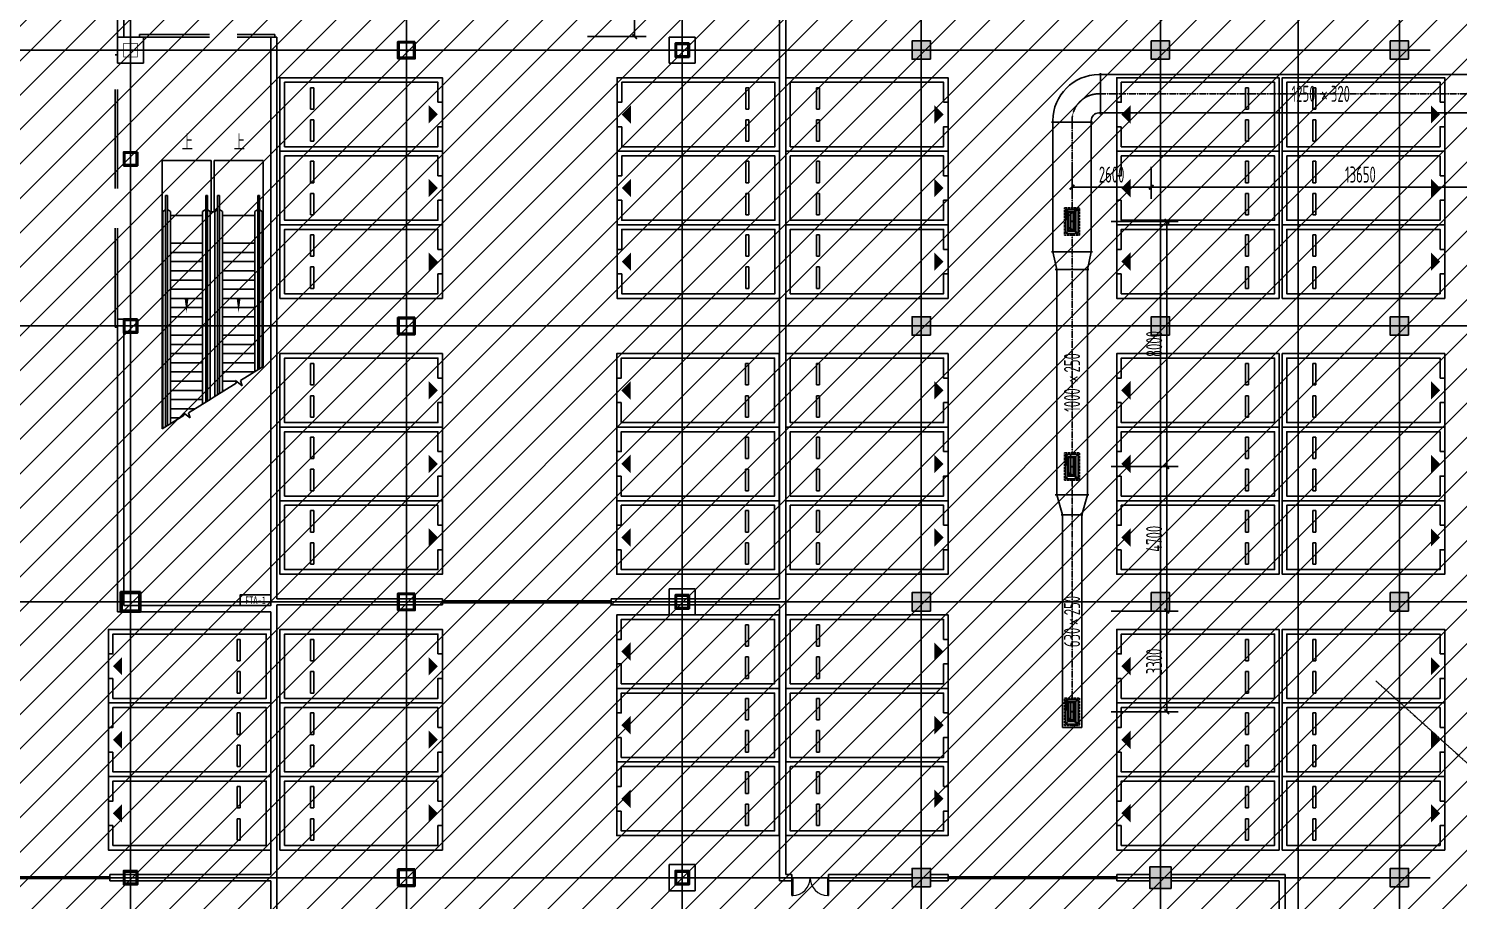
# Model space of a CAD drawing. Extents: x -20827274 to 1300756471, y -549375 to 3431892.
# Drawn here: x -34936 to 11715, y -329002 to -300558 of the extents above; entities that cross this region are included whole.
import ezdxf
from ezdxf.enums import TextEntityAlignment as Align

# ---------------------------------------------------------------- set-up
doc = ezdxf.new("R2010")
doc.units = 0
doc.header["$LTSCALE"] = 10
for name, pattern in [('CENTER2', [1.125, 0.75, -0.125, 0.125, -0.125]), ('DASH', [0.35, 0.25, -0.1]), ('暖附图底图$0$DASH', [0.35, 0.25, -0.1]), ('暖附图底图$0$DOTE', [2.42, 2, -0.2, 0.02, -0.2])]:
    doc.linetypes.add(name, pattern=pattern)
for name, color, linetype in [('1-zs', 3, 'Continuous'), ('DUCT-排烟中心线', 5, 'CENTER2'), ('DUCT-排烟标注', 3, 'Continuous'), ('DUCT-排烟法兰', 4, 'Continuous'), ('DUCT-排烟管', 2, 'Continuous'), ('DUCT-排烟管立管', 2, 'Continuous'), ('DUCT-排烟管端线', 4, 'Continuous'), ('DUCT-排风风口', 7, 'Continuous'), ('H-TH_DIM', 3, 'Continuous'), ('Hvac-Hide', 8, 'DASH'), ('PUB_HATCH', 8, 'Continuous'), ('暖附图底图$0$00-停车位', 8, 'Continuous'), ('暖附图底图$0$1-标注暖通', 8, 'Continuous'), ('暖附图底图$0$A-COLUMN', 8, 'Continuous'), ('暖附图底图$0$A-DIM_SYMB', 8, 'Continuous'), ('暖附图底图$0$A-STAIR', 8, 'Continuous'), ('暖附图底图$0$A-WALL', 8, 'Continuous'), ('暖附图底图$0$A-WINDOW', 8, 'Continuous'), ('暖附图底图$0$DOOR_FIRE', 8, 'Continuous'), ('暖附图底图$0$DOTE', 8, 'Continuous'), ('暖附图底图$0$SRC-03F$0$A-SYMB-NUMB-T', 8, 'Continuous'), ('暖附图底图$0$SRC-03F$0$A-WALL', 8, 'Continuous')]:
    doc.layers.add(name, color=color, linetype=linetype)
doc.layers.add('F-非人防区', color=105, linetype='Continuous', lineweight=15)
doc.layers.add('暖附图底图$0$钢柱', color=8, linetype='Continuous', lineweight=35)
doc.styles.add('8B2_02', font='tssdeng.shx', dxfattribs={"width": 0.6, "bigfont": 'TSSDCHN.shx'})
doc.styles.add('8B2_02_T3', font='tssdeng.shx', dxfattribs={"width": 0.6, "bigfont": 'TSSDCHN.shx'})
doc.styles.add('暖附图底图$0$8B2_01', font='simhei.ttf', dxfattribs={"width": 0.8})
doc.styles.add('暖附图底图$0$_TCH_DIM', font='SIMPLEX', dxfattribs={"bigfont": 'GBCBIG'})
doc.styles.add('暖附图底图$0$SRC-03F$0$ECADI-TXT', font='simplex.shx', dxfattribs={"bigfont": 'hztxt.shx'})
doc.dimstyles.new('_TCH_ARCH&&150', dxfattribs={"dimtxt": 525, "dimasz": 150, "dimexe": 375, "dimexo": 450, "dimgap": 150, "dimtad": 1, "dimdec": 0, "dimrnd": 50, "dimzin": 0, "dimdsep": 46, "dimtxsty": '8B2_02_T3', "dimblk": 'ARCHTICK', "dimcen": 0.09, "dimclrt": 7, "dimazin": 2, "dimtfac": 1, "dimtdec": 0, "dimtix": 1, "dimtmove": 2, "dimatfit": 3, "dimfxl": 0, "dimtolj": 1, "dimtzin": 0, "dimarcsym": 0})

# ---------------------------------------------------------------- blocks, each defined once
blk = doc.blocks.new('$风口$00000108')
for p, q in [((-250, 135), (-190, 75)), ((-250, -135), (-250, 135)), ((200, 25), (-190, 25)), ((250, 135), (200, 75)), ((250, 135), (250, -135)), ((-250, -135), (-190, -75)), ((250, -135), (-250, -135)), ((200, -25), (-190, -25)), ((200, -75), (250, -135))]:
    blk.add_line(p, q)
at = {"linetype": 'Continuous'}
blk.add_line((250, 135), (-250, 135), dxfattribs=at)
at = {"lineweight": 40}
for p, q in [((-190, 75), (200, 75)), ((-190, -75), (-190, 75)), ((200, 75), (200, -75)), ((-190, -75), (200, -75))]:
    blk.add_line(p, q, dxfattribs=at)
blk = doc.blocks.new('暖附图底图$0$车位2400x5300')
at = {"layer": '暖附图底图$0$00-停车位', "color": 251}
for p, q in [((-875, -1000), (-175, -1000)), ((-875, -1100), (-875, -1000)), ((-875, -1100), (-175, -1100)), ((-175, -1100), (-175, -1000)), ((175, -1000), (875, -1000)), ((175, -1100), (175, -1000)), ((175, -1100), (875, -1100)), ((875, -1100), (875, -1000)), ((400, -5300), (-400, -5300))]:
    blk.add_line(p, q, dxfattribs=at)
blk.add_lwpolyline([(400, -5150), (400, -5300), (1200, -5300), (1200, 0), (-1200, 0), (-1200, -5300), (-400, -5300), (-400, -5150), (-1050, -5150), (-1050, -150), (1050, -150), (1050, -5150), (400, -5150)], dxfattribs=at)
blk.add_lwpolyline([(0, -5150, 0, 600, 0), (0, -4850, 600, 600, 0)], format="xyseb", dxfattribs=at)
blk = doc.blocks.new('暖附图底图$0$A$C00330F2E')
at = {"layer": '暖附图底图$0$A-COLUMN'}
for p, q in [((58875, -125900), (58025, -125900)), ((58025, -125900), (58025, -126750)), ((58875, -126750), (58875, -125900)), ((58025, -126750), (58875, -126750)), ((58875, -143900), (58025, -143900)), ((58025, -143900), (58025, -144750)), ((58875, -144750), (58875, -143900)), ((58025, -144750), (58875, -144750)), ((58875, -152900), (58025, -152900)), ((58025, -152900), (58025, -153750)), ((58875, -153750), (58875, -152900)), ((58025, -153750), (58875, -153750))]:
    blk.add_line(p, q, dxfattribs=at)
at = {"layer": '暖附图底图$0$钢柱', "color": 4, "lineweight": 35}
for points in [[(49725, -126050), (49175, -126050), (49175, -126600), (49725, -126600)], [(49695, -126570), (49205, -126570), (49205, -126080), (49695, -126080)], [(58675, -126100), (58225, -126100), (58225, -126550), (58675, -126550)], [(58645, -126520), (58255, -126520), (58255, -126130), (58645, -126130)], [(40675, -129650), (40225, -129650), (40225, -130100), (40675, -130100)], [(40645, -130070), (40255, -130070), (40255, -129680), (40645, -129680)], [(40675, -135100), (40225, -135100), (40225, -135550), (40675, -135550)], [(40645, -135520), (40255, -135520), (40255, -135130), (40645, -135130)], [(49725, -135050), (49175, -135050), (49175, -135600), (49725, -135600)], [(49695, -135570), (49205, -135570), (49205, -135080), (49695, -135080)], [(40775, -144000), (40125, -144000), (40125, -144650), (40775, -144650)], [(40735, -144610), (40165, -144610), (40165, -144040), (40735, -144040)], [(49725, -144050), (49175, -144050), (49175, -144600), (49725, -144600)], [(49695, -144570), (49205, -144570), (49205, -144080), (49695, -144080)], [(58675, -144100), (58225, -144100), (58225, -144550), (58675, -144550)], [(58645, -144520), (58255, -144520), (58255, -144130), (58645, -144130)], [(40675, -153100), (40225, -153100), (40225, -153550), (40675, -153550)], [(40645, -153520), (40255, -153520), (40255, -153130), (40645, -153130)], [(49725, -153050), (49175, -153050), (49175, -153600), (49725, -153600)], [(49695, -153570), (49205, -153570), (49205, -153080), (49695, -153080)], [(58675, -153100), (58225, -153100), (58225, -153550), (58675, -153550)], [(58645, -153520), (58255, -153520), (58255, -153130), (58645, -153130)]]:
    blk.add_lwpolyline(points, close=True, dxfattribs=at)
blk = doc.blocks.new('暖附图底图$0$SRC-03F$0$ECADI-TAG-CODE')
at = {"layer": '暖附图底图$0$SRC-03F$0$A-SYMB-NUMB-T', "color": 1}
blk.add_lwpolyline([(3.41, 8.1), (13.41, 8.1), (13.41, 4.6), (3.41, 4.6)], close=True, dxfattribs=at)
at = {"layer": '暖附图底图$0$SRC-03F$0$A-SYMB-NUMB-T', "style": '暖附图底图$0$SRC-03F$0$ECADI-TXT', "width": 0.7}
blk.add_attdef('CODE', text='', height=2.5, dxfattribs=at).set_placement((8.41, 6.35), align=Align.MIDDLE_CENTER)
blk = doc.blocks.new('_FZH')
blk.add_lwpolyline([(-0.5, -0.5), (0.5, -0.5), (0.5, 0.5), (-0.5, 0.5)], close=True)
at = {"layer": 'PUB_HATCH'}
blk.add_solid([(-0.5, -0.5), (0.5, -0.5), (-0.5, 0.5), (0.5, 0.5)], dxfattribs=at)
blk = doc.blocks.new('暖附图底图$0$$DorLib2D$00000213')
at = {"color": 0, "linetype": '暖附图底图$0$DASH', "const_width": 0.02}
blk.add_lwpolyline([(0.5, 0), (-0.5, 0)], dxfattribs=at)
blk = doc.blocks.new('暖附图底图$0$$DorLib2D$00000126')
at = {"color": 0, "linetype": 'Continuous'}
for p, q in [((-0.532, 0.5), (-0.532, 0.9)), ((0.532, 0.9), (0.532, 0.5))]:
    blk.add_line(p, q, dxfattribs=at)
at = {"color": 0, "linetype": '暖附图底图$0$DASH'}
for p, q in [((-0.532, 0.9), (0.532, 0.9)), ((-0.532, 0.5), (0.532, 0.5))]:
    blk.add_line(p, q, dxfattribs=at)
blk = doc.blocks.new('暖附图底图$0$$DorLib2D$00000002')
for p, q in [((-0.5, 0), (-0.5, 0.4875)), ((-0.475, 0.4875), (-0.5, 0.4875)), ((-0.475, 0), (-0.475, 0.4875)), ((0.475, 0), (0.475, 0.4875)), ((0.475, 0.4875), (0.5, 0.4875)), ((0.5, 0), (0.5, 0.4875)), ((-0.5, 0), (-0.475, 0)), ((0.5, 0), (0.475, 0))]:
    blk.add_line(p, q)
at = {"lineweight": 13}
for centre, start, end in [((-0.4875, 0), 0, 88.53072), ((0.4875, 0), 91.46928, 180)]:
    blk.add_arc(centre, 0.4875, start, end, dxfattribs=at)
blk = doc.blocks.new('暖附图底图$0$AFSFCS')
at = {"layer": '暖附图底图$0$A-COLUMN'}
for p, q in [((-31183.6, -300835.4), (-32033.6, -300835.4)), ((-32033.6, -300835.4), (-32033.6, -301685.4)), ((-31183.6, -301685.4), (-31183.6, -300835.4)), ((-32033.6, -301685.4), (-31183.6, -301685.4))]:
    blk.add_line(p, q, dxfattribs=at)
at = {"layer": '暖附图底图$0$A-COLUMN', "const_width": 20}
blk.add_lwpolyline([(-31833.6, -301485.4), (-31833.6, -301035.4), (-31383.6, -301035.4), (-31383.6, -301485.4)], close=True, dxfattribs=at)
at = {"layer": '暖附图底图$0$A-DIM_SYMB'}
for points in [[(-29782.6, -304686.6, 0, 0, 0), (-29782.6, -309832.7, 0, 120, 0), (-29782.6, -309382.7, 0, 0, 0)], [(-28084.6, -304686.6, 0, 0, 0), (-28084.6, -309832.7, 0, 120, 0), (-28084.6, -309382.7, 0, 0, 0)]]:
    blk.add_lwpolyline(points, format="xyseb", dxfattribs=at)
at = {"layer": '暖附图底图$0$A-STAIR'}
for p, q in [((-28983.6, -304860.4), (-30581.6, -304860.4)), ((-30581.6, -304860.4), (-30581.6, -313621.6)), ((-28983.6, -304860.4), (-28983.6, -306540.9)), ((-27285.6, -304860.4), (-28883.6, -304860.4)), ((-28883.6, -304860.4), (-28883.6, -306540.9)), ((-27285.6, -311581.6), (-27285.6, -304860.4)), ((-30466.6, -313550.4), (-30466.6, -306004.9)), ((-30466.6, -306004.9), (-30406.6, -306004.9)), ((-30406.6, -306004.9), (-30406.6, -313513.3)), ((-29158.6, -306004.9), (-29098.6, -306004.9)), ((-29158.6, -312740.9), (-29158.6, -306004.9)), ((-29098.6, -306004.9), (-29098.6, -312703.7)), ((-28768.6, -312499.5), (-28768.6, -306004.9)), ((-28768.6, -306004.9), (-28708.6, -306004.9)), ((-28708.6, -306004.9), (-28708.6, -312462.3)), ((-27460.6, -306004.9), (-27400.6, -306004.9)), ((-27460.6, -311689.9), (-27460.6, -306004.9)), ((-27400.6, -306004.9), (-27400.6, -311652.8)), ((-30552.6, -306540.9), (-30466.6, -306454.9)), ((-30307.6, -306527.7), (-30406.6, -306454.9)), ((-29158.6, -306454.9), (-29257.6, -306527.7)), ((-29098.6, -306454.9), (-29012.6, -306540.9)), ((-28854.6, -306540.9), (-28768.6, -306454.9)), ((-28609.6, -306527.7), (-28708.6, -306454.9)), ((-27460.6, -306454.9), (-27559.6, -306527.7)), ((-27400.6, -306454.9), (-27314.6, -306540.9)), ((-30552.6, -313603.7), (-30552.6, -306540.9)), ((-30307.6, -313452), (-30307.6, -306527.7)), ((-29257.6, -306660.4), (-30307.6, -306660.4)), ((-29257.6, -306527.7), (-29257.6, -312802.1)), ((-28854.6, -306540.9), (-29012.6, -306540.9)), ((-29012.6, -306540.9), (-29012.6, -312650.5)), ((-28854.6, -312552.7), (-28854.6, -306540.9)), ((-28609.6, -312401.1), (-28609.6, -306527.7)), ((-27559.6, -306660.4), (-28609.6, -306660.4)), ((-27559.6, -306527.7), (-27559.6, -311751.2)), ((-27314.6, -306540.9), (-27314.6, -311599.6)), ((-30307.6, -307560.4), (-30307.6, -313452)), ((-29257.6, -307560.4), (-30307.6, -307560.4)), ((-30307.6, -307560.4), (-29257.6, -307560.4)), ((-29257.6, -307860.4), (-30307.6, -307860.4)), ((-29257.6, -307560.4), (-29257.6, -312802.1)), ((-28609.6, -307560.4), (-28609.6, -312401.1)), ((-27559.6, -307560.4), (-28609.6, -307560.4)), ((-28609.6, -307560.4), (-27559.6, -307560.4)), ((-27559.6, -307860.4), (-28609.6, -307860.4)), ((-27559.6, -307560.4), (-27559.6, -311751.2)), ((-29257.6, -308160.4), (-30307.6, -308160.4)), ((-27559.6, -308160.4), (-28609.6, -308160.4)), ((-29257.6, -308460.4), (-30307.6, -308460.4)), ((-29257.6, -308760.4), (-30307.6, -308760.4)), ((-27559.6, -308460.4), (-28609.6, -308460.4)), ((-27559.6, -308760.4), (-28609.6, -308760.4)), ((-29257.6, -309060.4), (-30307.6, -309060.4)), ((-27559.6, -309060.4), (-28609.6, -309060.4)), ((-29257.6, -309360.4), (-30307.6, -309360.4)), ((-29257.6, -309660.4), (-30307.6, -309660.4)), ((-27559.6, -309360.4), (-28609.6, -309360.4)), ((-27559.6, -309660.4), (-28609.6, -309660.4)), ((-29257.6, -309960.4), (-30307.6, -309960.4)), ((-27559.6, -309960.4), (-28609.6, -309960.4)), ((-29257.6, -310260.4), (-30307.6, -310260.4)), ((-29257.6, -310560.4), (-30307.6, -310560.4)), ((-27559.6, -310260.4), (-28609.6, -310260.4)), ((-27559.6, -310560.4), (-28609.6, -310560.4)), ((-29257.6, -310860.4), (-30307.6, -310860.4)), ((-27559.6, -310860.4), (-28609.6, -310860.4)), ((-29257.6, -311160.4), (-30307.6, -311160.4)), ((-29257.6, -311460.4), (-30307.6, -311460.4)), ((-27559.6, -311160.4), (-28609.6, -311160.4)), ((-27559.6, -311460.4), (-28609.6, -311460.4)), ((-28023.1, -312038.1), (-27285.6, -311581.6)), ((-29257.6, -311760.4), (-30307.6, -311760.4)), ((-29257.6, -312060.4), (-30307.6, -312060.4)), ((-27574.5, -311760.4), (-28609.6, -311760.4)), ((-28177.5, -312060.4), (-28609.6, -312060.4)), ((-27971.7, -312208.9), (-28183, -312042.4)), ((-28183, -312042.4), (-28159, -312122.1)), ((-28023.1, -312038.1), (-27971.7, -312208.9)), ((-29257.6, -312360.4), (-30307.6, -312360.4)), ((-28883.6, -312570.7), (-28159, -312122.1)), ((-28543.9, -312360.4), (-28609.6, -312360.4)), ((-29257.6, -312660.4), (-30307.6, -312660.4)), ((-29513.3, -312960.4), (-30307.6, -312960.4)), ((-29721.1, -313089), (-28983.6, -312632.5)), ((-28983.6, -312632.5), (-28883.6, -312570.7)), ((-30581.6, -313621.6), (-29857, -313173.1)), ((-29998, -313260.4), (-30307.6, -313260.4)), ((-29669.7, -313259.9), (-29881, -313093.4)), ((-29881, -313093.4), (-29857, -313173.1)), ((-29721.1, -313089), (-29669.7, -313259.9))]:
    blk.add_line(p, q, dxfattribs=at)
at = {"layer": '暖附图底图$0$A-WALL'}
for p, q in [((-10433.6, -292160.4), (-10433.6, -319160.4)), ((-10233.6, -292360.4), (-10233.6, -319260.4)), ((-32033.6, -299760.4), (-32033.6, -300835.4)), ((-31833.6, -300835.4), (-31833.6, -299760.4)), ((-26833.6, -300835.4), (-27033.6, -300835.4)), ((-27033.6, -300835.4), (-27033.6, -301035.4)), ((-26833.6, -300835.4), (-26833.6, -319160.4)), ((-27033.6, -301035.4), (-27033.6, -319260.4)), ((-31833.6, -310035.4), (-32033.6, -310035.4)), ((-32033.6, -310035.4), (-32033.6, -319585.4)), ((-31833.6, -319385.4), (-31833.6, -310035.4)), ((-27033.6, -319385.4), (-31833.6, -319385.4)), ((-27033.6, -319260.4), (-27033.6, -319385.4)), ((-21433.6, -319160.4), (-26833.6, -319160.4)), ((-26833.6, -319360.4), (-21433.6, -319360.4)), ((-26833.6, -319360.4), (-26833.6, -319485.4)), ((-26833.6, -319485.4), (-26833.6, -328260.4)), ((-21433.6, -319360.4), (-21433.6, -319160.4)), ((-10433.6, -319160.4), (-15933.6, -319160.4)), ((-15933.6, -319160.4), (-15933.6, -319360.4)), ((-15933.6, -319360.4), (-10433.6, -319360.4)), ((-10433.6, -319360.4), (-10433.6, -328360.4)), ((-10233.6, -319260.4), (-10233.6, -328160.4)), ((-27033.6, -319585.4), (-32033.6, -319585.4)), ((-27033.6, -319585.4), (-27033.6, -328160.4)), ((-27033.6, -328160.4), (-32283.6, -328160.4)), ((-32283.6, -328160.4), (-32283.6, -328360.4)), ((-32283.6, -328360.4), (-27033.6, -328360.4)), ((-27033.6, -328360.4), (-27033.6, -334585.4)), ((-26833.6, -328260.4), (-26833.6, -334485.4)), ((-10433.6, -328360.4), (-10033.6, -328360.4)), ((-10033.6, -328160.4), (-10233.6, -328160.4)), ((-10033.6, -328360.4), (-10033.6, -328160.4)), ((-6108.6, -328160.4), (-8833.6, -328160.4)), ((-8833.6, -328160.4), (-8833.6, -328360.4)), ((-8833.6, -328360.4), (-6108.6, -328360.4)), ((-4933.6, -328160.4), (-5508.6, -328160.4)), ((-5508.6, -328360.4), (-4933.6, -328360.4)), ((-4933.6, -328360.4), (-4933.6, -328160.4)), ((1641.4, -328160.4), (566.4, -328160.4)), ((566.4, -328160.4), (566.4, -328360.4)), ((566.4, -328360.4), (1641.4, -328360.4)), ((2341.4, -328160.4), (6066.4, -328160.4)), ((2341.4, -328360.4), (5866.4, -328360.4)), ((5866.4, -328360.4), (5866.4, -337360.4)), ((6066.4, -328160.4), (6066.4, -337160.4))]:
    blk.add_line(p, q, dxfattribs=at)
at = {"layer": '暖附图底图$0$DOTE', "color": 16, "linetype": '暖附图底图$0$DOTE', "ltscale": 1.5}
for p, q in [((-31608.6, -155629.3), (-31608.6, -385768.2)), ((-22608.6, -155629.3), (-22608.6, -385768.2)), ((-13608.6, -155629.3), (-13608.6, -385768.2)), ((-113117.3, -301260.4), (10791.4, -301260.4)), ((-113117.3, -310260.4), (145070.3, -310260.4)), ((-113117.3, -319260.4), (145070.3, -319260.4)), ((-113117.3, -328260.4), (10791.4, -328260.4))]:
    blk.add_line(p, q, dxfattribs=at)
at = {"layer": '暖附图底图$0$DOTE', "color": 127, "linetype": '暖附图底图$0$DOTE', "ltscale": 1.5}
for p, q in [((-5808.6, -155629.3), (-5808.6, -385768.2)), ((1991.4, -155629.3), (1991.4, -385768.2)), ((6491.4, -155629.3), (6491.4, -385768.2)), ((9791.4, -155629.3), (9791.4, -385768.2)), ((9019.3, -321838.3), (32658.5, -343123.1))]:
    blk.add_line(p, q, dxfattribs=at)
blk.add_blockref('暖附图底图$0$A$C00330F2E', (-72058.6, -174935.4))
at = {"layer": '暖附图底图$0$00-停车位'}
for p, rotation in [((-26733.6, -303360.4), 90), ((-10433.6, -303360.4), 270), ((-10233.6, -303360.4), 90), ((5866.4, -303360.4), 270), ((5966.4, -303360.4), 90), ((-26733.6, -305760.4), 90), ((-10433.6, -305760.4), 270), ((-10233.6, -305760.4), 90), ((5866.4, -305760.4), 270), ((5966.4, -305760.4), 90), ((-26733.6, -308160.4), 90), ((-10433.6, -308160.4), 270), ((-10233.6, -308160.4), 90), ((5866.4, -308160.4), 270), ((5966.4, -308160.4), 90), ((-26733.6, -312360.4), 90), ((-10446.8, -312360.4), 270), ((-10233.6, -312360.4), 90), ((5866.4, -312360.4), 270), ((5966.4, -312360.4), 90), ((-26733.6, -314760.4), 90), ((-10446.8, -314760.4), 270), ((-10233.6, -314760.4), 90), ((5866.4, -314760.4), 270), ((5966.4, -314760.4), 90), ((-26733.6, -317160.4), 90), ((-10446.8, -317160.4), 270), ((-10233.6, -317160.4), 90), ((5866.4, -317160.4), 270), ((5966.4, -317160.4), 90), ((-10446.8, -320885.4), 270), ((-10233.6, -320885.4), 90), ((-27033.6, -321360.4), 270), ((-26733.6, -321360.4), 90), ((5866.4, -321360.4), 270), ((5966.4, -321360.4), 90), ((-10446.8, -323285.4), 270), ((-10233.6, -323285.4), 90), ((-27033.6, -323760.4), 270), ((-26733.6, -323760.4), 90), ((5866.4, -323760.4), 270), ((5966.4, -323760.4), 90), ((-10446.8, -325685.4), 270), ((-10233.6, -325685.4), 90), ((-27033.6, -326160.4), 270), ((-26733.6, -326160.4), 90), ((5866.4, -326160.4), 270), ((5966.4, -326160.4), 90)]:
    blk.add_blockref('暖附图底图$0$车位2400x5300', p, dxfattribs=dict(at, rotation=rotation))
at = {"layer": '暖附图底图$0$A-COLUMN', "rotation": 90}
for p, xscale, yscale, zscale in [((-5808.6, -301260.4), 600, 600, 600), ((1991.4, -301260.4), 600, 600, 600), ((9791.4, -301260.4), 600, 600, 600), ((-5808.6, -310260.4), 600, 600, 600), ((1991.4, -310260.4), 600, 600, 600), ((9791.4, -310260.4), 600, 600, 600), ((-5808.6, -319260.4), 600, 600, 600), ((1991.4, -319260.4), 600, 600, 600), ((9791.4, -319260.4), 600, 600, 600), ((1991.4, -328260.4), 700, 700, 700), ((-5808.6, -328260.4), 600, 600, 600), ((9791.4, -328260.4), 600, 600, 600)]:
    blk.add_blockref('_FZH', p, dxfattribs=dict(at, xscale=xscale, yscale=yscale, zscale=zscale))
at = {"layer": '暖附图底图$0$A-WINDOW', "yscale": -200, "zscale": 200}
for p, xscale, rotation in [((-29108.6, -300935.4), -4150.000000024855, 180), ((-31933.6, -305860.4), -8350, 270)]:
    blk.add_blockref('暖附图底图$0$$DorLib2D$00000126', p, dxfattribs=dict(at, xscale=xscale, rotation=rotation))
at = {"layer": '暖附图底图$0$DOOR_FIRE', "zscale": 200, "rotation": 359.9999999895497}
for name, p, xscale, yscale in [('暖附图底图$0$$DorLib2D$00000213', (-18683.6, -319260.4), 5500, 5500), ('暖附图底图$0$$DorLib2D$00000002', (-9433.6, -328260.4), -1200, -1200), ('暖附图底图$0$$DorLib2D$00000213', (-2183.6, -328260.4), 5500, 5500)]:
    blk.add_blockref(name, p, dxfattribs=dict(at, xscale=xscale, yscale=yscale))
at = {"layer": '暖附图底图$0$DOOR_FIRE', "xscale": 5500, "yscale": -5500, "zscale": 200}
blk.add_blockref('暖附图底图$0$$DorLib2D$00000213', (-35033.6, -328260.4), dxfattribs=at)
at = {"layer": '暖附图底图$0$SRC-03F$0$A-WALL'}
ref = blk.add_blockref('暖附图底图$0$SRC-03F$0$ECADI-TAG-CODE', (-26692.8, -319845.4), dxfattribs=dict(at, xscale=-100, yscale=100, zscale=100))
ref.add_attrib('CODE', 'FTA-1', dxfattribs={"layer": '暖附图底图$0$SRC-03F$0$A-SYMB-NUMB-T', "height": 250, "style": '暖附图底图$0$8B2_01', "width": 0.8}).set_placement((-27533.6, -319210.4), align=Align.MIDDLE_CENTER)
at = {"layer": '暖附图底图$0$A-DIM_SYMB', "color": 7, "style": '暖附图底图$0$_TCH_DIM'}
for p in [(-29939, -304529.1), (-28241, -304529.1)]:
    blk.add_text('上', height=506.4, dxfattribs=at).set_placement(p)
blk = doc.blocks.new('暖附图底图')
at = {"layer": '暖附图底图$0$1-标注暖通', "linetype": '暖附图底图$0$DASH'}
blk.add_blockref('暖附图底图$0$AFSFCS', (500000, 0), dxfattribs=at)
blk = doc.blocks.new('_ArchTick')
at = {"color": 0, "linetype": 'ByBlock', "const_width": 0.4}
blk.add_lwpolyline([(-0.5, -0.5), (0.5, 0.5)], dxfattribs=at)
blk = doc.blocks.new('*D1173')
at = {"layer": 'Defpoints', "color": 0, "transparency": 16777216}
for p in [(-17151, -297034), (-15162, -297034), (-17151, -300820)]:
    blk.add_point(p, dxfattribs=at)
at = {"layer": 'H-TH_DIM', "color": 0, "lineweight": -2, "transparency": 16777216}
for p, q in [((-16701, -297034), (-14787, -297034)), ((-15162, -300820), (-15162, -297034)), ((-16701, -300820), (-14787, -300820))]:
    blk.add_line(p, q, dxfattribs=at)
at = {"layer": 'H-TH_DIM', "color": 0, "lineweight": -2, "transparency": 16777216, "xscale": 150, "yscale": 150, "zscale": 150}
for p, rotation in [((-15162, -297034), 90), ((-15162, -300820), 270)]:
    blk.add_blockref('_ArchTick', p, dxfattribs=dict(at, rotation=rotation))
at = {"layer": 'H-TH_DIM', "color": 7, "transparency": 16777216, "insert": (-15574, -298927), "char_height": 525, "attachment_point": 5, "rotation": 90, "style": '8B2_02_T3'}
blk.add_mtext('\\A1;3800', dxfattribs=at)
blk = doc.blocks.new('*D1191')
at = {"layer": 'Defpoints', "color": 0, "transparency": 16777216}
for p in [(-892, -304618), (1691, -304618), (1691, -305733)]:
    blk.add_point(p, dxfattribs=at)
at = {"layer": 'H-TH_DIM', "color": 0, "lineweight": -2, "transparency": 16777216}
for p, q in [((-892, -305068), (-892, -306108)), ((1691, -305068), (1691, -306108)), ((-892, -305733), (1691, -305733))]:
    blk.add_line(p, q, dxfattribs=at)
at = {"layer": 'H-TH_DIM', "color": 0, "lineweight": -2, "transparency": 16777216, "xscale": 150, "yscale": 150, "zscale": 150, "rotation": 180}
blk.add_blockref('_ArchTick', (-892, -305733), dxfattribs=at)
at = {"layer": 'H-TH_DIM', "color": 0, "lineweight": -2, "transparency": 16777216, "xscale": 150, "yscale": 150, "zscale": 150}
blk.add_blockref('_ArchTick', (1691, -305733), dxfattribs=at)
at = {"layer": 'H-TH_DIM', "color": 7, "transparency": 16777216, "insert": (400, -305321), "char_height": 525, "attachment_point": 5, "style": '8B2_02_T3'}
blk.add_mtext('\\A1;2600', dxfattribs=at)
blk = doc.blocks.new('*D1192')
at = {"layer": 'Defpoints', "color": 0, "transparency": 16777216}
for p in [(1691, -304618), (15344, -304618), (15344, -305733)]:
    blk.add_point(p, dxfattribs=at)
at = {"layer": 'H-TH_DIM', "color": 0, "lineweight": -2, "transparency": 16777216}
for p, q in [((1691, -305068), (1691, -306108)), ((15344, -305068), (15344, -306108)), ((1691, -305733), (15344, -305733))]:
    blk.add_line(p, q, dxfattribs=at)
at = {"layer": 'H-TH_DIM', "color": 0, "lineweight": -2, "transparency": 16777216, "xscale": 150, "yscale": 150, "zscale": 150, "rotation": 180}
blk.add_blockref('_ArchTick', (1691, -305733), dxfattribs=at)
at = {"layer": 'H-TH_DIM', "color": 0, "lineweight": -2, "transparency": 16777216, "xscale": 150, "yscale": 150, "zscale": 150}
blk.add_blockref('_ArchTick', (15344, -305733), dxfattribs=at)
at = {"layer": 'H-TH_DIM', "color": 7, "transparency": 16777216, "insert": (8518, -305321), "char_height": 525, "attachment_point": 5, "style": '8B2_02_T3'}
blk.add_mtext('\\A1;13650', dxfattribs=at)
blk = doc.blocks.new('*D1193')
at = {"layer": 'Defpoints', "color": 0, "transparency": 16777216}
for p in [(-70, -319560), (2200, -319560), (-70, -322848)]:
    blk.add_point(p, dxfattribs=at)
at = {"layer": 'H-TH_DIM', "color": 0, "lineweight": -2, "transparency": 16777216}
for p, q in [((380, -319560), (2575, -319560)), ((2200, -322848), (2200, -319560)), ((380, -322848), (2575, -322848))]:
    blk.add_line(p, q, dxfattribs=at)
at = {"layer": 'H-TH_DIM', "color": 0, "lineweight": -2, "transparency": 16777216, "xscale": 150, "yscale": 150, "zscale": 150}
for p, rotation in [((2200, -319560), 90), ((2200, -322848), 270)]:
    blk.add_blockref('_ArchTick', p, dxfattribs=dict(at, rotation=rotation))
at = {"layer": 'H-TH_DIM', "color": 7, "transparency": 16777216, "insert": (1788, -321204), "char_height": 525, "attachment_point": 5, "rotation": 90, "style": '8B2_02_T3'}
blk.add_mtext('\\A1;3300', dxfattribs=at)
blk = doc.blocks.new('*D1194')
at = {"layer": 'Defpoints', "color": 0, "transparency": 16777216}
for p in [(-70, -314848), (2200, -314848), (-70, -319560)]:
    blk.add_point(p, dxfattribs=at)
at = {"layer": 'H-TH_DIM', "color": 0, "lineweight": -2, "transparency": 16777216}
for p, q in [((380, -314848), (2575, -314848)), ((2200, -319560), (2200, -314848)), ((380, -319560), (2575, -319560))]:
    blk.add_line(p, q, dxfattribs=at)
at = {"layer": 'H-TH_DIM', "color": 0, "lineweight": -2, "transparency": 16777216, "xscale": 150, "yscale": 150, "zscale": 150}
for p, rotation in [((2200, -314848), 90), ((2200, -319560), 270)]:
    blk.add_blockref('_ArchTick', p, dxfattribs=dict(at, rotation=rotation))
at = {"layer": 'H-TH_DIM', "color": 7, "transparency": 16777216, "insert": (1788, -317204), "char_height": 525, "attachment_point": 5, "rotation": 90, "style": '8B2_02_T3'}
blk.add_mtext('\\A1;4700', dxfattribs=at)
blk = doc.blocks.new('*D1195')
at = {"layer": 'Defpoints', "color": 0, "transparency": 16777216}
for p in [(-70, -306848), (2200, -306848), (-70, -314848)]:
    blk.add_point(p, dxfattribs=at)
at = {"layer": 'H-TH_DIM', "color": 0, "lineweight": -2, "transparency": 16777216}
for p, q in [((380, -306848), (2575, -306848)), ((2200, -314848), (2200, -306848)), ((380, -314848), (2575, -314848))]:
    blk.add_line(p, q, dxfattribs=at)
at = {"layer": 'H-TH_DIM', "color": 0, "lineweight": -2, "transparency": 16777216, "xscale": 150, "yscale": 150, "zscale": 150}
for p, rotation in [((2200, -306848), 90), ((2200, -314848), 270)]:
    blk.add_blockref('_ArchTick', p, dxfattribs=dict(at, rotation=rotation))
at = {"layer": 'H-TH_DIM', "color": 7, "transparency": 16777216, "insert": (1788, -310848), "char_height": 525, "attachment_point": 5, "rotation": 90, "style": '8B2_02_T3'}
blk.add_mtext('\\A1;8000', dxfattribs=at)

msp = doc.modelspace()

# ---------------------------------------------------------------- hatches: boundary and pattern name
at = {"layer": 'F-非人防区'}
h = msp.add_hatch(dxfattribs=at)
h.set_pattern_fill('ANSI31', color=8, scale=500)
h.set_pattern_definition([(45, (-67108.6, 126739.6), (-561.266, 561.266), [])])
edge = h.paths.add_edge_path()
edge.add_line((26041.4, -160910.4), (26041.4, -174910.4))
edge.add_line((26041.4, -174910.4), (44466.4, -174910.4))
edge.add_line((44466.4, -174910.4), (44466.4, -230535.4))
edge.add_line((44466.4, -230535.4), (29591.4, -230535.4))
edge.add_line((29591.4, -230535.4), (29591.4, -228585.4))
edge.add_line((29591.4, -228585.4), (32466.4, -228585.4))
edge.add_line((32466.4, -228585.4), (32466.4, -223185.4))
edge.add_line((32466.4, -223185.4), (6116.4, -223185.4))
edge.add_line((6116.4, -223185.4), (6116.4, -236210.4))
edge.add_line((6116.4, -236210.4), (5916.4, -236210.4))
edge.add_line((5916.4, -236210.4), (5921.1, -289912.2))
edge.add_line((5921.1, -289912.2), (35191.4, -289912.2))
edge.add_line((35191.4, -289912.2), (35191.4, -296310.4))
edge.add_line((35191.4, -296310.4), (35041.4, -296310.4))
edge.add_line((35041.4, -296310.4), (35041.4, -296910.4))
edge.add_line((35041.4, -296910.4), (35641.4, -296910.4))
edge.add_line((35641.4, -296910.4), (44736.4, -305099.6))
edge.add_line((44736.4, -305099.6), (22456.5, -329844))
edge.add_line((22456.5, -329844), (22456.5, -340006.4))
edge.add_line((22456.5, -340006.4), (-13248.1, -379660.4))
edge.add_line((-13248.1, -379660.4), (-90108.6, -379660.4))
edge.add_line((-90108.6, -379660.4), (-90108.6, -373660.4))
edge.add_line((-90108.6, -373660.4), (-91358.6, -373660.4))
edge.add_arc((-91358.6, -361660.4), 12000, 180, 270, ccw=False)
edge.add_line((-103358.6, -361660.4), (-103358.6, -333450.4))
edge.add_line((-103358.6, -333450.4), (-95358.6, -333436.6))
edge.add_line((-95358.6, -333436.6), (-95358.6, -160610.4))
edge.add_line((-95358.6, -160610.4), (-86333.4, -160610.4))
edge.add_line((-86333.4, -160610.4), (-86333.6, -149790))
edge.add_line((-86333.6, -149790), (-73433.4, -149790))
edge.add_line((-73433.4, -149790), (-73433.4, -160610.4))
edge.add_line((-73433.4, -160610.4), (26041.4, -160910.4))

# ---------------------------------------------------------------- linework, layer by layer
at = {"layer": 'DUCT-排烟中心线'}
for p, q in [((33.5, -302686), (-16.5, -302686)), ((14444.2, -302686), (33.7, -302686)), ((-891.5, -303561), (-891.5, -303611)), ((-891.5, -306417.7), (-891.5, -303611.2)), ((-891.5, -307838.7), (-891.5, -307277.7)), ((-891.5, -308413.9), (-891.5, -307838.9)), ((-891.5, -314417.7), (-891.5, -308414.1)), ((-891.5, -315769.4), (-891.5, -315277.7)), ((-891.5, -316424.6), (-891.5, -315769.6)), ((-891.5, -316424.8), (-891.5, -322417.7)), ((-891.5, -323277.7), (-891.5, -323357.6))]:
    msp.add_line(p, q, dxfattribs=at)
msp.add_arc((-16.5, -303561), 875, 90, 180, dxfattribs=at)
at = {"layer": 'DUCT-排烟法兰'}
for p, q in [((33.6, -303356), (33.6, -302016)), ((-1561.5, -303611.1), (-221.5, -303611.1)), ((-221.5, -307838.8), (-1561.5, -307838.8)), ((-346.5, -308414), (-1436.5, -308414)), ((-346.5, -315769.5), (-1436.5, -315769.5)), ((-539, -316424.7), (-1244, -316424.7))]:
    msp.add_line(p, q, dxfattribs=at)
at = {"layer": 'DUCT-排烟法兰', "color": 18, "true_color": 0x000000}
for p in [(33.5, -302686, 500), (33.7, -302686, 500), (-891.5, -303611, 500), (-891.5, -303611.2, 500), (-891.5, -306847.7, -0.1), (-891.5, -306847.7, 0.1), (-891.5, -307838.7, 500), (-891.5, -307838.9, 500), (-891.5, -308413.9, 500), (-891.5, -308414.1, 500), (-891.5, -314847.7, -0.1), (-891.5, -314847.7, 0.1), (-891.5, -315769.4, 500), (-891.5, -315769.6, 500), (-891.5, -316424.6, 500), (-891.5, -316424.8, 500), (-891.5, -322847.7, -0.1), (-891.5, -322847.7, 0.1)]:
    msp.add_point(p, dxfattribs=at)
at = {"layer": 'DUCT-排烟管'}
for p, q in [((33.5, -302061), (-16.5, -302061)), ((14444.2, -302061), (33.7, -302061)), ((33.7, -302061), (33.7, -303311)), ((-1516.5, -303561), (-1516.5, -303611)), ((-266.5, -303611.2), (-1516.5, -303611.2)), ((-1516.5, -303611.2), (-1516.5, -307838.7)), ((-266.5, -303611), (-266.5, -303561)), ((-266.5, -307838.7), (-266.5, -303611.2)), ((-16.5, -303311), (33.5, -303311)), ((33.7, -303311), (14444.2, -303311)), ((-1516.5, -307838.7), (-266.5, -307838.7)), ((-1391.5, -308413.9), (-1516.5, -307838.9)), ((-391.5, -308413.9), (-266.5, -307838.9)), ((-391.5, -308414.1), (-1391.5, -308414.1)), ((-1391.5, -308414.1), (-1391.5, -315769.4)), ((-391.5, -315769.4), (-391.5, -308414.1)), ((-1391.5, -315769.4), (-391.5, -315769.4)), ((-1206.5, -316424.6), (-1391.5, -315769.6)), ((-576.5, -316424.6), (-391.5, -315769.6)), ((-1206.5, -316424.8), (-1206.5, -323357.6)), ((-576.5, -316424.8), (-1206.5, -316424.8)), ((-576.5, -323357.6), (-576.5, -316424.8)), ((-1206.5, -323357.6), (-576.5, -323357.6))]:
    msp.add_line(p, q, dxfattribs=at)
for radius in [1500, 250]:
    msp.add_arc((-16.5, -303561), radius, 90, 180, dxfattribs=at)
at = {"layer": 'DUCT-排烟管', "color": 18, "true_color": 0x000000}
for p in [(33.5, -302686, 500), (-891.5, -303611, 500), (-891.5, -307838.9, 500), (-891.5, -308413.9, 500), (-891.5, -315769.6, 500), (-891.5, -316424.6, 500)]:
    msp.add_point(p, dxfattribs=at)
at = {"layer": 'DUCT-排烟管立管'}
for p, q in [((-691.5, -306447.7), (-1091.5, -306447.7)), ((-1091.5, -306447.7), (-1091.5, -307247.7)), ((-691.5, -307247.7), (-691.5, -306447.7)), ((-1091.5, -307247.7), (-691.5, -307247.7)), ((-691.5, -314447.7), (-1091.5, -314447.7)), ((-1091.5, -314447.7), (-1091.5, -315247.7)), ((-691.5, -315247.7), (-691.5, -314447.7)), ((-1091.5, -315247.7), (-691.5, -315247.7)), ((-691.5, -322447.7), (-1091.5, -322447.7)), ((-1091.5, -322447.7), (-1091.5, -323247.7)), ((-691.5, -323247.7), (-691.5, -322447.7)), ((-1091.5, -323247.7), (-691.5, -323247.7))]:
    msp.add_line(p, q, dxfattribs=at)
at = {"layer": 'DUCT-排烟管端线'}
for p, q in [((33.5, -302061), (33.5, -303311)), ((-1516.5, -303611), (-266.5, -303611)), ((-991.5, -307047.7), (-1091.5, -306447.7)), ((-691.5, -307247.7), (-991.5, -307047.7)), ((-266.5, -307838.9), (-1516.5, -307838.9)), ((-1391.5, -308413.9), (-391.5, -308413.9)), ((-991.5, -315047.7), (-1091.5, -314447.7)), ((-691.5, -315247.7), (-991.5, -315047.7)), ((-391.5, -315769.6), (-1391.5, -315769.6)), ((-1206.5, -316424.6), (-576.5, -316424.6)), ((-991.5, -323047.7), (-1091.5, -322447.7)), ((-691.5, -323247.7), (-991.5, -323047.7))]:
    msp.add_line(p, q, dxfattribs=at)
at = {"layer": 'Hvac-Hide'}
for p, q in [((-646.5, -306402.7), (-1136.5, -306402.7)), ((-1136.5, -306402.7), (-1136.5, -307292.7)), ((-646.5, -307292.7), (-646.5, -306402.7)), ((-1136.5, -307292.7), (-646.5, -307292.7)), ((-646.5, -314402.7), (-1136.5, -314402.7)), ((-1136.5, -314402.7), (-1136.5, -315292.7)), ((-646.5, -315292.7), (-646.5, -314402.7)), ((-1136.5, -315292.7), (-646.5, -315292.7)), ((-646.5, -322402.7), (-1136.5, -322402.7)), ((-1136.5, -322402.7), (-1136.5, -323292.7)), ((-646.5, -323292.7), (-646.5, -322402.7)), ((-1136.5, -323292.7), (-646.5, -323292.7))]:
    msp.add_line(p, q, dxfattribs=at)

# ---------------------------------------------------------------- block references
at = {"layer": '1-zs'}
msp.add_blockref('暖附图底图', (-500000, 0), dxfattribs=at)
at = {"layer": 'DUCT-排风风口', "xscale": 1.6, "yscale": 1.481481481481482, "rotation": 90}
for p in [(-891.5, -306847.7, 2600), (-891.5, -314847.7, 2600), (-891.5, -322847.7, 2600)]:
    msp.add_blockref('$风口$00000108', p, dxfattribs=at)

# ---------------------------------------------------------------- texts
at = {"layer": 'DUCT-排烟标注', "style": '8B2_02', "width": 0.6}
for s, p in [('1250', (6269.7, -302948.5, 500)), ('×', (7239, -302948.5, 500)), ('320', (7554, -302948.5, 500))]:
    msp.add_text(s, height=525, dxfattribs=at).set_placement(p)
for s, p in [('250', (-629, -311776.8, 500)), ('×', (-629, -312091.8, 500)), ('1000', (-629, -313061, 500)), ('250', (-629, -319697.4, 500)), ('×', (-629, -320012.4, 500)), ('630', (-629, -320739.3, 500))]:
    msp.add_text(s, height=525, rotation=90, dxfattribs=at).set_placement(p)

# ---------------------------------------------------------------- dimensions: what is measured, and where the dimension line sits
at = {"layer": 'H-TH_DIM'}
for p1, p2, distance, picture, middle in [((-17151, -300820.4), (-17151, -297034.3), -1989.3, '*D1173', (-15574.2, -298927.4)), ((-891.5, -304618.5), (1691.4, -304618.5), -1114.9, '*D1191', (399.9, -305320.8)), ((1691.4, -304618.5), (15344.4, -304618.5), -1114.9, '*D1192', (8517.9, -305320.8)), ((-70.3, -314847.7), (-70.3, -306847.7), -2270.3, '*D1195', (1787.5, -310847.7)), ((-70.3, -319560.4), (-70.3, -314847.7), -2270.3, '*D1194', (1787.5, -317204)), ((-70.3, -322847.7), (-70.3, -319560.4), -2270.3, '*D1193', (1787.5, -321204))]:
    dim = msp.add_aligned_dim(p1=p1, p2=p2, distance=distance, dimstyle='_TCH_ARCH&&150', dxfattribs=at)
    dim.commit()
    dim.dimension.update_dxf_attribs({"geometry": picture, "text_midpoint": middle})

doc.saveas('drawing.dxf')
